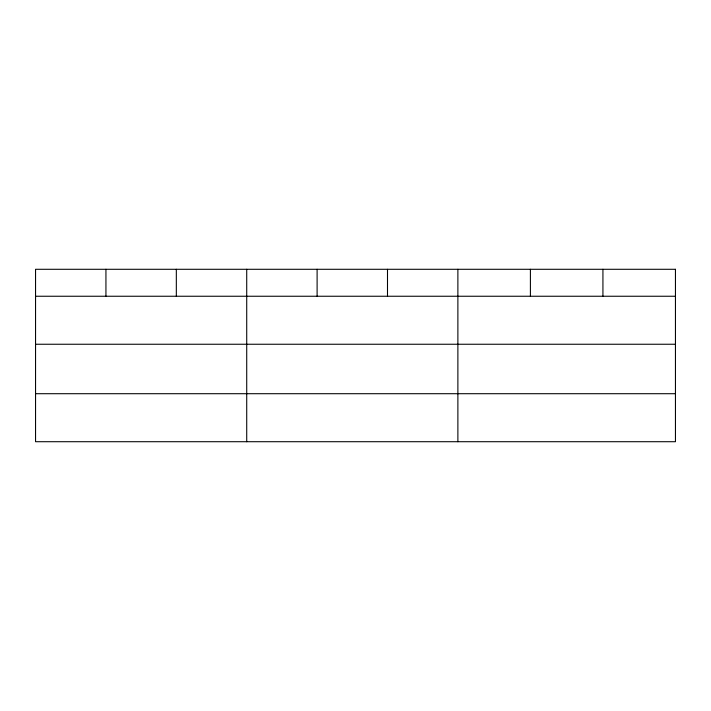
<?xml version="1.0" encoding="UTF-8"?>
<svg xmlns="http://www.w3.org/2000/svg" width="711" height="711" viewBox="0 0 711 711"><rect width="100%" height="100%" fill="white"/><g stroke="black" fill="none" stroke-linecap="round" stroke-linejoin="round"><path stroke-width="1.07" d="M35.55 296.247L675.45 296.247M35.55 344.248L675.45 344.248M35.55 393.707L675.45 393.707M602.928 269.291L602.928 296.247M530.406 269.291L530.406 296.247M457.884 269.291L457.884 441.709M387.495 269.291L387.495 296.247M317.106 269.291L317.106 296.247M246.717 269.291L246.717 441.709M176.328 269.291L176.328 296.247M105.939 269.291L105.939 296.247M675.45 269.291L35.55 269.291L35.55 441.709L675.45 441.709L675.45 269.291"/></g></svg>
